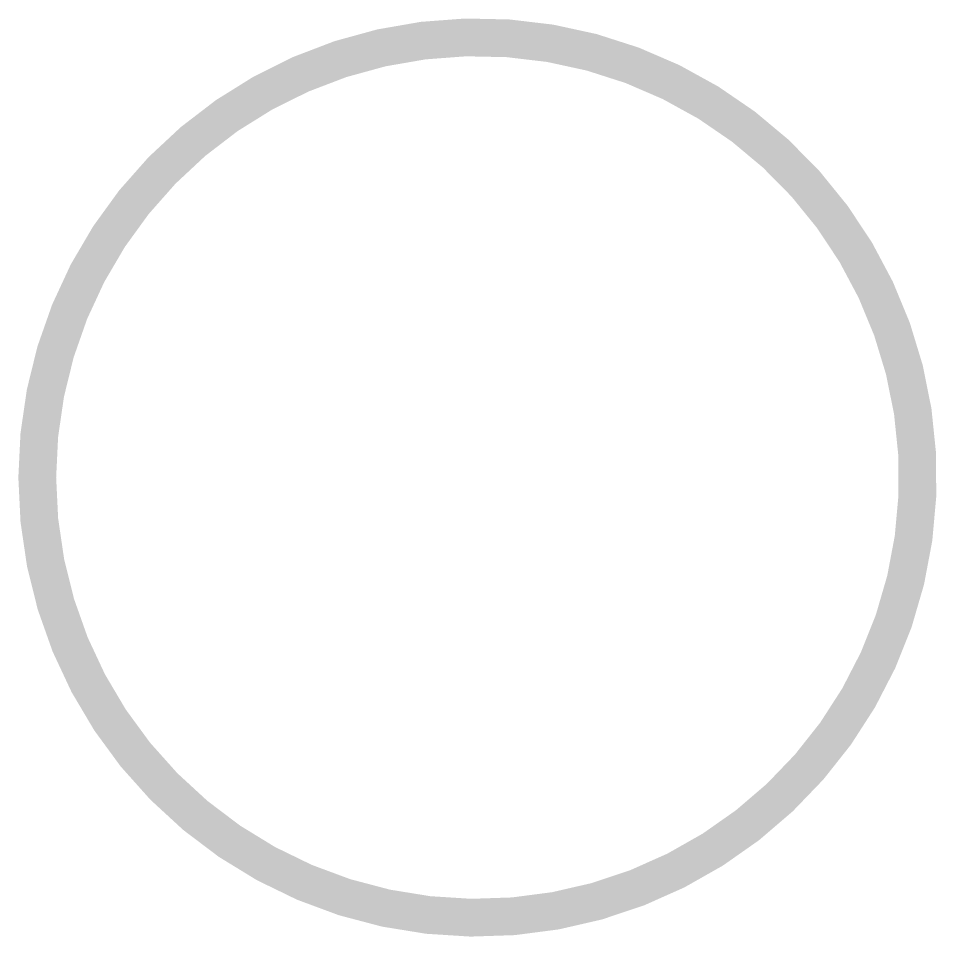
# Model space of a CAD drawing. Extents: x -0.17 to 2.26, y 0.02 to 2.44.
import ezdxf

# ---------------------------------------------------------------- set-up
doc = ezdxf.new("R2010")
doc.units = 0
doc.header["$MEASUREMENT"] = 0
doc.layers.get('0').update_dxf_attribs({"linetype": 'CONTINUOUS'})

msp = doc.modelspace()

# ---------------------------------------------------------------- linework, layer by layer
at = {"const_width": 0.1}
msp.add_lwpolyline([(-0.1183, 1.2297, -2.439904), (1.0288, 0.0653, -0.409852), (-0.1183, 1.2297, 0.267281)], format="xyb", dxfattribs=at)

doc.saveas('drawing.dxf')
